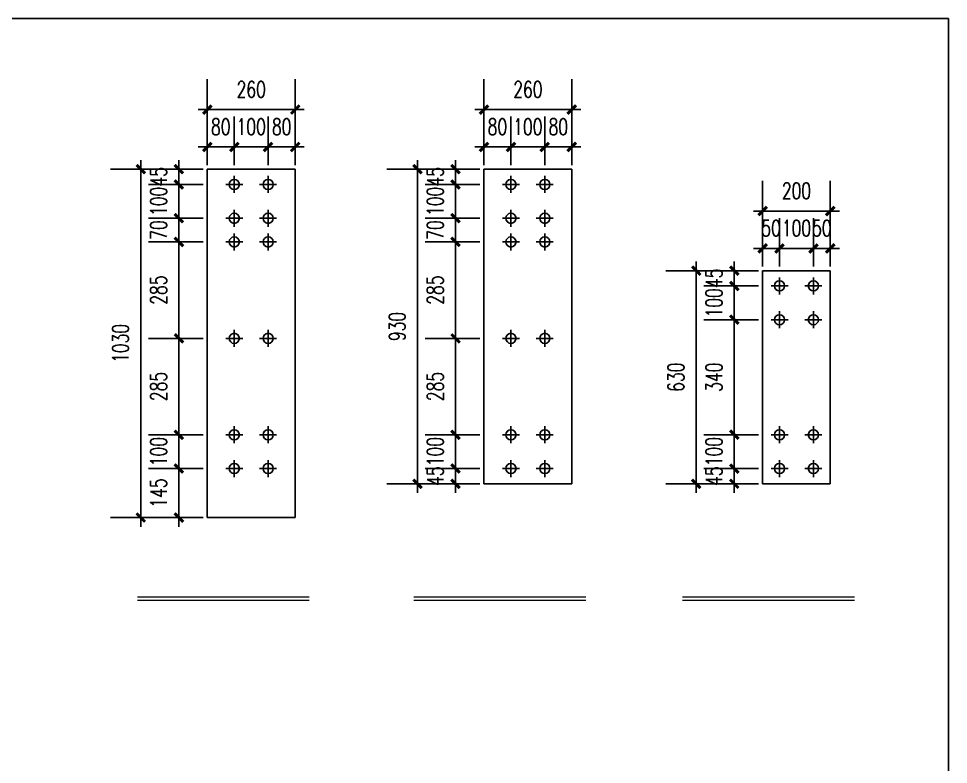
# Model space of a CAD drawing. Extents: x 424415 to 727970, y -73017 to 111783.
# Drawn here: x 668175 to 670925, y -24822 to -22617 of the extents above; entities that cross this region are included whole.
import ezdxf

# ---------------------------------------------------------------- set-up
doc = ezdxf.new("R2010")
doc.units = 0
doc.header["$LTSCALE"] = 1000
doc.header["$MEASUREMENT"] = 0
doc.styles.add('DIM_FONT', font='SIMPLEX', dxfattribs={"width": 0.7, "bigfont": 'GBCBIG'})
doc.dimstyles.new('WGH(1)', dxfattribs={"dimscale": 1.2, "dimtxt": 100, "dimasz": 0.5, "dimexe": 75, "dimexo": 75, "dimgap": 75, "dimtad": 1, "dimdec": 0, "dimzin": 0, "dimdsep": 46, "dimtxsty": 'DIM_FONT', "dimblk1": '_DIMX', "dimblk2": '_DIMX', "dimsah": 1, "dimcen": 0.09, "dimclrd": 3, "dimclre": 3, "dimclrt": 7, "dimadec": 0, "dimazin": 0, "dimtfac": 1, "dimtdec": 0, "dimtix": 1, "dimtmove": 2, "dimatfit": 3, "dimldrblk": '_DIMX', "dimfxl": 1, "dimtolj": 1, "dimtzin": 0, "dimarcsym": 0})

# ---------------------------------------------------------------- blocks, each defined once
blk = doc.blocks.new('_DIMX')
blk.add_line((-150, 0), (150, 0))
at = {"const_width": 50}
blk.add_lwpolyline([(-70, -70), (70, 70)], dxfattribs=at)
blk = doc.blocks.new('*D2033')
at = {"color": 3, "lineweight": -2}
for p, q in [((668721.2, -23947.4), (668559.3, -23947.4)), ((668649.3, -23947.2), (668649.3, -23947)), ((668649.3, -24092.4), (668649.3, -23947.4)), ((668721.2, -24092.4), (668559.3, -24092.4)), ((668649.3, -24092.6), (668649.3, -24092.7))]:
    blk.add_line(p, q, dxfattribs=at)
at = {"layer": 'Defpoints', "color": 0}
for p in [(668649.3, -23947.4), (668733.2, -23947.4), (668733.2, -24092.4)]:
    blk.add_point(p, dxfattribs=at)
at = {"color": 3, "lineweight": -2, "xscale": 0.18, "yscale": 0.18, "zscale": 0.18}
for p, rotation in [((668649.3, -23947.4), 270), ((668649.3, -24092.4), 90)]:
    blk.add_blockref('_DIMX', p, dxfattribs=dict(at, rotation=rotation))
at = {"color": 7, "insert": (668589.3, -24019.9), "char_height": 48, "attachment_point": 5, "rotation": 90, "style": 'DIM_FONT'}
blk.add_mtext('\\A1;145', dxfattribs=at)
blk = doc.blocks.new('*D2034')
at = {"color": 3, "lineweight": -2}
for p, q in [((668721.2, -23847.4), (668559.3, -23847.4)), ((668649.3, -23847.2), (668649.3, -23847)), ((668649.3, -23947.4), (668649.3, -23847.4)), ((668721.2, -23947.4), (668559.3, -23947.4)), ((668649.3, -23947.6), (668649.3, -23947.7))]:
    blk.add_line(p, q, dxfattribs=at)
at = {"layer": 'Defpoints', "color": 0}
for p in [(668649.3, -23847.4), (668733.2, -23847.4), (668733.2, -23947.4)]:
    blk.add_point(p, dxfattribs=at)
at = {"color": 3, "lineweight": -2, "xscale": 0.18, "yscale": 0.18, "zscale": 0.18}
for p, rotation in [((668649.3, -23847.4), 270), ((668649.3, -23947.4), 90)]:
    blk.add_blockref('_DIMX', p, dxfattribs=dict(at, rotation=rotation))
at = {"color": 7, "insert": (668589.3, -23897.4), "char_height": 48, "attachment_point": 5, "rotation": 90, "style": 'DIM_FONT'}
blk.add_mtext('\\A1;100', dxfattribs=at)
blk = doc.blocks.new('*D2035')
at = {"color": 3, "lineweight": -2}
for p, q in [((668721.2, -23562.4), (668559.3, -23562.4)), ((668649.3, -23847.2), (668649.3, -23562.6)), ((668721.2, -23847.4), (668559.3, -23847.4))]:
    blk.add_line(p, q, dxfattribs=at)
at = {"layer": 'Defpoints', "color": 0}
for p in [(668649.3, -23562.4), (668733.2, -23562.4), (668733.2, -23847.4)]:
    blk.add_point(p, dxfattribs=at)
at = {"color": 3, "lineweight": -2, "xscale": 0.18, "yscale": 0.18, "zscale": 0.18}
for p, rotation in [((668649.3, -23562.4), 90), ((668649.3, -23847.4), 270)]:
    blk.add_blockref('_DIMX', p, dxfattribs=dict(at, rotation=rotation))
at = {"color": 7, "insert": (668589.3, -23704.9), "char_height": 48, "attachment_point": 5, "rotation": 90, "style": 'DIM_FONT'}
blk.add_mtext('\\A1;285', dxfattribs=at)
blk = doc.blocks.new('*D2036')
at = {"color": 3, "lineweight": -2}
for p, q in [((668721.2, -23277.4), (668559.3, -23277.4)), ((668649.3, -23562.2), (668649.3, -23277.6)), ((668721.2, -23562.4), (668559.3, -23562.4))]:
    blk.add_line(p, q, dxfattribs=at)
at = {"layer": 'Defpoints', "color": 0}
for p in [(668649.3, -23277.4), (668733.2, -23277.4), (668733.2, -23562.4)]:
    blk.add_point(p, dxfattribs=at)
at = {"color": 3, "lineweight": -2, "xscale": 0.18, "yscale": 0.18, "zscale": 0.18}
for p, rotation in [((668649.3, -23277.4), 90), ((668649.3, -23562.4), 270)]:
    blk.add_blockref('_DIMX', p, dxfattribs=dict(at, rotation=rotation))
at = {"color": 7, "insert": (668589.3, -23419.9), "char_height": 48, "attachment_point": 5, "rotation": 90, "style": 'DIM_FONT'}
blk.add_mtext('\\A1;285', dxfattribs=at)
blk = doc.blocks.new('*D2037')
at = {"color": 3, "lineweight": -2}
for p, q in [((668721.2, -23207.4), (668559.3, -23207.4)), ((668649.3, -23207.2), (668649.3, -23207)), ((668649.3, -23277.4), (668649.3, -23207.4)), ((668721.2, -23277.4), (668559.3, -23277.4)), ((668649.3, -23277.6), (668649.3, -23277.7))]:
    blk.add_line(p, q, dxfattribs=at)
at = {"layer": 'Defpoints', "color": 0}
for p in [(668649.3, -23207.4), (668733.2, -23207.4), (668733.2, -23277.4)]:
    blk.add_point(p, dxfattribs=at)
at = {"color": 3, "lineweight": -2, "xscale": 0.18, "yscale": 0.18, "zscale": 0.18}
for p, rotation in [((668649.3, -23207.4), 270), ((668649.3, -23277.4), 90)]:
    blk.add_blockref('_DIMX', p, dxfattribs=dict(at, rotation=rotation))
at = {"color": 7, "insert": (668589.3, -23242.4), "char_height": 48, "attachment_point": 5, "rotation": 90, "style": 'DIM_FONT'}
blk.add_mtext('\\A1;70', dxfattribs=at)
blk = doc.blocks.new('*D2038')
at = {"color": 3, "lineweight": -2}
for p, q in [((668721.2, -23107.4), (668559.3, -23107.4)), ((668649.3, -23107.2), (668649.3, -23107)), ((668649.3, -23207.4), (668649.3, -23107.4)), ((668721.2, -23207.4), (668559.3, -23207.4)), ((668649.3, -23207.6), (668649.3, -23207.7))]:
    blk.add_line(p, q, dxfattribs=at)
at = {"layer": 'Defpoints', "color": 0}
for p in [(668649.3, -23107.4), (668733.2, -23107.4), (668733.2, -23207.4)]:
    blk.add_point(p, dxfattribs=at)
at = {"color": 3, "lineweight": -2, "xscale": 0.18, "yscale": 0.18, "zscale": 0.18}
for p, rotation in [((668649.3, -23107.4), 270), ((668649.3, -23207.4), 90)]:
    blk.add_blockref('_DIMX', p, dxfattribs=dict(at, rotation=rotation))
at = {"color": 7, "insert": (668589.3, -23157.4), "char_height": 48, "attachment_point": 5, "rotation": 90, "style": 'DIM_FONT'}
blk.add_mtext('\\A1;100', dxfattribs=at)
blk = doc.blocks.new('*D2039')
at = {"color": 3, "lineweight": -2}
for p, q in [((668721.2, -23062.4), (668559.3, -23062.4)), ((668649.3, -23062.2), (668649.3, -23062)), ((668649.3, -23107.4), (668649.3, -23062.4)), ((668721.2, -23107.4), (668559.3, -23107.4)), ((668649.3, -23107.6), (668649.3, -23107.7))]:
    blk.add_line(p, q, dxfattribs=at)
at = {"layer": 'Defpoints', "color": 0}
for p in [(668649.3, -23062.4), (668733.2, -23062.4), (668733.2, -23107.4)]:
    blk.add_point(p, dxfattribs=at)
at = {"color": 3, "lineweight": -2, "xscale": 0.18, "yscale": 0.18, "zscale": 0.18}
for p, rotation in [((668649.3, -23062.4), 270), ((668649.3, -23107.4), 90)]:
    blk.add_blockref('_DIMX', p, dxfattribs=dict(at, rotation=rotation))
at = {"color": 7, "insert": (668589.3, -23084.9), "char_height": 48, "attachment_point": 5, "rotation": 90, "style": 'DIM_FONT'}
blk.add_mtext('\\A1;45', dxfattribs=at)
blk = doc.blocks.new('*D2040')
at = {"color": 3, "lineweight": -2}
for p, q in [((668733.2, -23050.4), (668733.2, -22906.7)), ((668813.2, -23050.4), (668813.2, -22906.7)), ((668733, -22996.7), (668732.8, -22996.7)), ((668733.2, -22996.7), (668813.2, -22996.7)), ((668813.4, -22996.7), (668813.6, -22996.7))]:
    blk.add_line(p, q, dxfattribs=at)
at = {"layer": 'Defpoints', "color": 0}
for p in [(668813.2, -22996.7), (668733.2, -23062.4), (668813.2, -23062.4)]:
    blk.add_point(p, dxfattribs=at)
at = {"color": 3, "lineweight": -2, "xscale": 0.18, "yscale": 0.18, "zscale": 0.18}
blk.add_blockref('_DIMX', (668733.2, -22996.7), dxfattribs=at)
at = {"color": 3, "lineweight": -2, "xscale": 0.18, "yscale": 0.18, "zscale": 0.18, "rotation": 180}
blk.add_blockref('_DIMX', (668813.2, -22996.7), dxfattribs=at)
at = {"color": 7, "insert": (668773.2, -22936.7), "char_height": 48, "attachment_point": 5, "style": 'DIM_FONT'}
blk.add_mtext('\\A1;80', dxfattribs=at)
blk = doc.blocks.new('*D2041')
at = {"color": 3, "lineweight": -2}
for p, q in [((668813.2, -23050.4), (668813.2, -22906.7)), ((668913.2, -23050.4), (668913.2, -22906.7)), ((668813, -22996.7), (668812.8, -22996.7)), ((668813.2, -22996.7), (668913.2, -22996.7)), ((668913.4, -22996.7), (668913.6, -22996.7))]:
    blk.add_line(p, q, dxfattribs=at)
at = {"layer": 'Defpoints', "color": 0}
for p in [(668913.2, -22996.7), (668813.2, -23062.4), (668913.2, -23062.4)]:
    blk.add_point(p, dxfattribs=at)
at = {"color": 3, "lineweight": -2, "xscale": 0.18, "yscale": 0.18, "zscale": 0.18}
blk.add_blockref('_DIMX', (668813.2, -22996.7), dxfattribs=at)
at = {"color": 3, "lineweight": -2, "xscale": 0.18, "yscale": 0.18, "zscale": 0.18, "rotation": 180}
blk.add_blockref('_DIMX', (668913.2, -22996.7), dxfattribs=at)
at = {"color": 7, "insert": (668863.2, -22936.7), "char_height": 48, "attachment_point": 5, "style": 'DIM_FONT'}
blk.add_mtext('\\A1;100', dxfattribs=at)
blk = doc.blocks.new('*D2042')
at = {"color": 3, "lineweight": -2}
for p, q in [((668913.2, -23050.4), (668913.2, -22906.7)), ((668993.2, -23050.4), (668993.2, -22906.7)), ((668913, -22996.7), (668912.8, -22996.7)), ((668913.2, -22996.7), (668993.2, -22996.7)), ((668993.4, -22996.7), (668993.6, -22996.7))]:
    blk.add_line(p, q, dxfattribs=at)
at = {"layer": 'Defpoints', "color": 0}
for p in [(668993.2, -22996.7), (668913.2, -23062.4), (668993.2, -23062.4)]:
    blk.add_point(p, dxfattribs=at)
at = {"color": 3, "lineweight": -2, "xscale": 0.18, "yscale": 0.18, "zscale": 0.18}
blk.add_blockref('_DIMX', (668913.2, -22996.7), dxfattribs=at)
at = {"color": 3, "lineweight": -2, "xscale": 0.18, "yscale": 0.18, "zscale": 0.18, "rotation": 180}
blk.add_blockref('_DIMX', (668993.2, -22996.7), dxfattribs=at)
at = {"color": 7, "insert": (668953.2, -22936.7), "char_height": 48, "attachment_point": 5, "style": 'DIM_FONT'}
blk.add_mtext('\\A1;80', dxfattribs=at)
blk = doc.blocks.new('*D2043')
at = {"color": 3, "lineweight": -2}
for p, q in [((668721.2, -23062.4), (668446.7, -23062.4)), ((668536.7, -23062.6), (668536.7, -24092.2)), ((668721.2, -24092.4), (668446.7, -24092.4))]:
    blk.add_line(p, q, dxfattribs=at)
at = {"layer": 'Defpoints', "color": 0}
for p in [(668733.2, -23062.4), (668536.7, -24092.4), (668733.2, -24092.4)]:
    blk.add_point(p, dxfattribs=at)
at = {"color": 3, "lineweight": -2, "xscale": 0.18, "yscale": 0.18, "zscale": 0.18}
for p, rotation in [((668536.7, -23062.4), 90), ((668536.7, -24092.4), 270)]:
    blk.add_blockref('_DIMX', p, dxfattribs=dict(at, rotation=rotation))
at = {"color": 7, "insert": (668476.7, -23577.4), "char_height": 48, "attachment_point": 5, "rotation": 90, "style": 'DIM_FONT'}
blk.add_mtext('\\A1;1030', dxfattribs=at)
blk = doc.blocks.new('*D2044')
at = {"color": 3, "lineweight": -2}
for p, q in [((668733.2, -23050.4), (668733.2, -22796.3)), ((668993.2, -23050.4), (668993.2, -22796.3)), ((668733.4, -22886.3), (668993, -22886.3))]:
    blk.add_line(p, q, dxfattribs=at)
at = {"layer": 'Defpoints', "color": 0}
for p in [(668993.2, -22886.3), (668733.2, -23062.4), (668993.2, -23062.4)]:
    blk.add_point(p, dxfattribs=at)
at = {"color": 3, "lineweight": -2, "xscale": 0.18, "yscale": 0.18, "zscale": 0.18, "rotation": 180}
blk.add_blockref('_DIMX', (668733.2, -22886.3), dxfattribs=at)
at = {"color": 3, "lineweight": -2, "xscale": 0.18, "yscale": 0.18, "zscale": 0.18}
blk.add_blockref('_DIMX', (668993.2, -22886.3), dxfattribs=at)
at = {"color": 7, "insert": (668863.2, -22826.3), "char_height": 48, "attachment_point": 5, "style": 'DIM_FONT'}
blk.add_mtext('\\A1;260', dxfattribs=at)
blk = doc.blocks.new('*D2054')
at = {"color": 3, "lineweight": -2}
for p, q in [((669539.2, -23947.4), (669377.3, -23947.4)), ((669467.3, -23947.2), (669467.3, -23947)), ((669467.3, -23992.4), (669467.3, -23947.4)), ((669539.2, -23992.4), (669377.3, -23992.4)), ((669467.3, -23992.6), (669467.3, -23992.7))]:
    blk.add_line(p, q, dxfattribs=at)
at = {"layer": 'Defpoints', "color": 0}
for p in [(669467.3, -23947.4), (669551.2, -23947.4), (669551.2, -23992.4)]:
    blk.add_point(p, dxfattribs=at)
at = {"color": 3, "lineweight": -2, "xscale": 0.18, "yscale": 0.18, "zscale": 0.18}
for p, rotation in [((669467.3, -23947.4), 270), ((669467.3, -23992.4), 90)]:
    blk.add_blockref('_DIMX', p, dxfattribs=dict(at, rotation=rotation))
at = {"color": 7, "insert": (669407.3, -23969.9), "char_height": 48, "attachment_point": 5, "rotation": 90, "style": 'DIM_FONT'}
blk.add_mtext('\\A1;45', dxfattribs=at)
blk = doc.blocks.new('*D2047')
at = {"color": 3, "lineweight": -2}
for p, q in [((669539.2, -23847.4), (669377.3, -23847.4)), ((669467.3, -23847.2), (669467.3, -23847)), ((669467.3, -23947.4), (669467.3, -23847.4)), ((669539.2, -23947.4), (669377.3, -23947.4)), ((669467.3, -23947.6), (669467.3, -23947.7))]:
    blk.add_line(p, q, dxfattribs=at)
at = {"layer": 'Defpoints', "color": 0}
for p in [(669467.3, -23847.4), (669551.2, -23847.4), (669551.2, -23947.4)]:
    blk.add_point(p, dxfattribs=at)
at = {"color": 3, "lineweight": -2, "xscale": 0.18, "yscale": 0.18, "zscale": 0.18}
for p, rotation in [((669467.3, -23847.4), 270), ((669467.3, -23947.4), 90)]:
    blk.add_blockref('_DIMX', p, dxfattribs=dict(at, rotation=rotation))
at = {"color": 7, "insert": (669407.3, -23897.4), "char_height": 48, "attachment_point": 5, "rotation": 90, "style": 'DIM_FONT'}
blk.add_mtext('\\A1;100', dxfattribs=at)
blk = doc.blocks.new('*D2048')
at = {"color": 3, "lineweight": -2}
for p, q in [((669539.2, -23562.4), (669377.3, -23562.4)), ((669467.3, -23847.2), (669467.3, -23562.6)), ((669539.2, -23847.4), (669377.3, -23847.4))]:
    blk.add_line(p, q, dxfattribs=at)
at = {"layer": 'Defpoints', "color": 0}
for p in [(669467.3, -23562.4), (669551.2, -23562.4), (669551.2, -23847.4)]:
    blk.add_point(p, dxfattribs=at)
at = {"color": 3, "lineweight": -2, "xscale": 0.18, "yscale": 0.18, "zscale": 0.18}
for p, rotation in [((669467.3, -23562.4), 90), ((669467.3, -23847.4), 270)]:
    blk.add_blockref('_DIMX', p, dxfattribs=dict(at, rotation=rotation))
at = {"color": 7, "insert": (669407.3, -23704.9), "char_height": 48, "attachment_point": 5, "rotation": 90, "style": 'DIM_FONT'}
blk.add_mtext('\\A1;285', dxfattribs=at)
blk = doc.blocks.new('*D2049')
at = {"color": 3, "lineweight": -2}
for p, q in [((669539.2, -23277.4), (669377.3, -23277.4)), ((669467.3, -23562.2), (669467.3, -23277.6)), ((669539.2, -23562.4), (669377.3, -23562.4))]:
    blk.add_line(p, q, dxfattribs=at)
at = {"layer": 'Defpoints', "color": 0}
for p in [(669467.3, -23277.4), (669551.2, -23277.4), (669551.2, -23562.4)]:
    blk.add_point(p, dxfattribs=at)
at = {"color": 3, "lineweight": -2, "xscale": 0.18, "yscale": 0.18, "zscale": 0.18}
for p, rotation in [((669467.3, -23277.4), 90), ((669467.3, -23562.4), 270)]:
    blk.add_blockref('_DIMX', p, dxfattribs=dict(at, rotation=rotation))
at = {"color": 7, "insert": (669407.3, -23419.9), "char_height": 48, "attachment_point": 5, "rotation": 90, "style": 'DIM_FONT'}
blk.add_mtext('\\A1;285', dxfattribs=at)
blk = doc.blocks.new('*D2050')
at = {"color": 3, "lineweight": -2}
for p, q in [((669539.2, -23207.4), (669377.3, -23207.4)), ((669467.3, -23207.2), (669467.3, -23207)), ((669467.3, -23277.4), (669467.3, -23207.4)), ((669539.2, -23277.4), (669377.3, -23277.4)), ((669467.3, -23277.6), (669467.3, -23277.7))]:
    blk.add_line(p, q, dxfattribs=at)
at = {"layer": 'Defpoints', "color": 0}
for p in [(669467.3, -23207.4), (669551.2, -23207.4), (669551.2, -23277.4)]:
    blk.add_point(p, dxfattribs=at)
at = {"color": 3, "lineweight": -2, "xscale": 0.18, "yscale": 0.18, "zscale": 0.18}
for p, rotation in [((669467.3, -23207.4), 270), ((669467.3, -23277.4), 90)]:
    blk.add_blockref('_DIMX', p, dxfattribs=dict(at, rotation=rotation))
at = {"color": 7, "insert": (669407.3, -23242.4), "char_height": 48, "attachment_point": 5, "rotation": 90, "style": 'DIM_FONT'}
blk.add_mtext('\\A1;70', dxfattribs=at)
blk = doc.blocks.new('*D2051')
at = {"color": 3, "lineweight": -2}
for p, q in [((669539.2, -23107.4), (669377.3, -23107.4)), ((669467.3, -23107.2), (669467.3, -23107)), ((669467.3, -23207.4), (669467.3, -23107.4)), ((669539.2, -23207.4), (669377.3, -23207.4)), ((669467.3, -23207.6), (669467.3, -23207.7))]:
    blk.add_line(p, q, dxfattribs=at)
at = {"layer": 'Defpoints', "color": 0}
for p in [(669467.3, -23107.4), (669551.2, -23107.4), (669551.2, -23207.4)]:
    blk.add_point(p, dxfattribs=at)
at = {"color": 3, "lineweight": -2, "xscale": 0.18, "yscale": 0.18, "zscale": 0.18}
for p, rotation in [((669467.3, -23107.4), 270), ((669467.3, -23207.4), 90)]:
    blk.add_blockref('_DIMX', p, dxfattribs=dict(at, rotation=rotation))
at = {"color": 7, "insert": (669407.3, -23157.4), "char_height": 48, "attachment_point": 5, "rotation": 90, "style": 'DIM_FONT'}
blk.add_mtext('\\A1;100', dxfattribs=at)
blk = doc.blocks.new('*D2055')
at = {"color": 3, "lineweight": -2}
for p, q in [((669539.2, -23062.4), (669377.3, -23062.4)), ((669467.3, -23062.2), (669467.3, -23062)), ((669467.3, -23107.4), (669467.3, -23062.4)), ((669539.2, -23107.4), (669377.3, -23107.4)), ((669467.3, -23107.6), (669467.3, -23107.7))]:
    blk.add_line(p, q, dxfattribs=at)
at = {"layer": 'Defpoints', "color": 0}
for p in [(669467.3, -23062.4), (669551.2, -23062.4), (669551.2, -23107.4)]:
    blk.add_point(p, dxfattribs=at)
at = {"color": 3, "lineweight": -2, "xscale": 0.18, "yscale": 0.18, "zscale": 0.18}
for p, rotation in [((669467.3, -23062.4), 270), ((669467.3, -23107.4), 90)]:
    blk.add_blockref('_DIMX', p, dxfattribs=dict(at, rotation=rotation))
at = {"color": 7, "insert": (669407.3, -23084.9), "char_height": 48, "attachment_point": 5, "rotation": 90, "style": 'DIM_FONT'}
blk.add_mtext('\\A1;45', dxfattribs=at)
blk = doc.blocks.new('*D2052')
at = {"color": 3, "lineweight": -2}
for p, q in [((669551.2, -23050.4), (669551.2, -22906.7)), ((669631.2, -23050.4), (669631.2, -22906.7)), ((669551, -22996.7), (669550.8, -22996.7)), ((669551.2, -22996.7), (669631.2, -22996.7)), ((669631.4, -22996.7), (669631.6, -22996.7))]:
    blk.add_line(p, q, dxfattribs=at)
at = {"layer": 'Defpoints', "color": 0}
for p in [(669631.2, -22996.7), (669551.2, -23062.4), (669631.2, -23062.4)]:
    blk.add_point(p, dxfattribs=at)
at = {"color": 3, "lineweight": -2, "xscale": 0.18, "yscale": 0.18, "zscale": 0.18}
blk.add_blockref('_DIMX', (669551.2, -22996.7), dxfattribs=at)
at = {"color": 3, "lineweight": -2, "xscale": 0.18, "yscale": 0.18, "zscale": 0.18, "rotation": 180}
blk.add_blockref('_DIMX', (669631.2, -22996.7), dxfattribs=at)
at = {"color": 7, "insert": (669591.2, -22936.7), "char_height": 48, "attachment_point": 5, "style": 'DIM_FONT'}
blk.add_mtext('\\A1;80', dxfattribs=at)
blk = doc.blocks.new('*D2053')
at = {"color": 3, "lineweight": -2}
for p, q in [((669631.2, -23050.4), (669631.2, -22906.7)), ((669731.2, -23050.4), (669731.2, -22906.7)), ((669631, -22996.7), (669630.8, -22996.7)), ((669631.2, -22996.7), (669731.2, -22996.7)), ((669731.4, -22996.7), (669731.6, -22996.7))]:
    blk.add_line(p, q, dxfattribs=at)
at = {"layer": 'Defpoints', "color": 0}
for p in [(669731.2, -22996.7), (669631.2, -23062.4), (669731.2, -23062.4)]:
    blk.add_point(p, dxfattribs=at)
at = {"color": 3, "lineweight": -2, "xscale": 0.18, "yscale": 0.18, "zscale": 0.18}
blk.add_blockref('_DIMX', (669631.2, -22996.7), dxfattribs=at)
at = {"color": 3, "lineweight": -2, "xscale": 0.18, "yscale": 0.18, "zscale": 0.18, "rotation": 180}
blk.add_blockref('_DIMX', (669731.2, -22996.7), dxfattribs=at)
at = {"color": 7, "insert": (669681.2, -22936.7), "char_height": 48, "attachment_point": 5, "style": 'DIM_FONT'}
blk.add_mtext('\\A1;100', dxfattribs=at)
blk = doc.blocks.new('*D2056')
at = {"color": 3, "lineweight": -2}
for p, q in [((669731.2, -23050.4), (669731.2, -22906.7)), ((669811.2, -23050.4), (669811.2, -22906.7)), ((669731, -22996.7), (669730.8, -22996.7)), ((669731.2, -22996.7), (669811.2, -22996.7)), ((669811.4, -22996.7), (669811.6, -22996.7))]:
    blk.add_line(p, q, dxfattribs=at)
at = {"layer": 'Defpoints', "color": 0}
for p in [(669811.2, -22996.7), (669731.2, -23062.4), (669811.2, -23062.4)]:
    blk.add_point(p, dxfattribs=at)
at = {"color": 3, "lineweight": -2, "xscale": 0.18, "yscale": 0.18, "zscale": 0.18}
blk.add_blockref('_DIMX', (669731.2, -22996.7), dxfattribs=at)
at = {"color": 3, "lineweight": -2, "xscale": 0.18, "yscale": 0.18, "zscale": 0.18, "rotation": 180}
blk.add_blockref('_DIMX', (669811.2, -22996.7), dxfattribs=at)
at = {"color": 7, "insert": (669771.2, -22936.7), "char_height": 48, "attachment_point": 5, "style": 'DIM_FONT'}
blk.add_mtext('\\A1;80', dxfattribs=at)
blk = doc.blocks.new('*D2057')
at = {"color": 3, "lineweight": -2}
for p, q in [((669539.2, -23062.4), (669264.7, -23062.4)), ((669354.7, -23062.6), (669354.7, -23992.2)), ((669539.2, -23992.4), (669264.7, -23992.4))]:
    blk.add_line(p, q, dxfattribs=at)
at = {"layer": 'Defpoints', "color": 0}
for p in [(669551.2, -23062.4), (669354.7, -23992.4), (669551.2, -23992.4)]:
    blk.add_point(p, dxfattribs=at)
at = {"color": 3, "lineweight": -2, "xscale": 0.18, "yscale": 0.18, "zscale": 0.18}
for p, rotation in [((669354.7, -23062.4), 90), ((669354.7, -23992.4), 270)]:
    blk.add_blockref('_DIMX', p, dxfattribs=dict(at, rotation=rotation))
at = {"color": 7, "insert": (669294.7, -23527.4), "char_height": 48, "attachment_point": 5, "rotation": 90, "style": 'DIM_FONT'}
blk.add_mtext('\\A1;930', dxfattribs=at)
blk = doc.blocks.new('*D2058')
at = {"color": 3, "lineweight": -2}
for p, q in [((669551.2, -23050.4), (669551.2, -22796.3)), ((669811.2, -23050.4), (669811.2, -22796.3)), ((669551.4, -22886.3), (669811, -22886.3))]:
    blk.add_line(p, q, dxfattribs=at)
at = {"layer": 'Defpoints', "color": 0}
for p in [(669811.2, -22886.3), (669551.2, -23062.4), (669811.2, -23062.4)]:
    blk.add_point(p, dxfattribs=at)
at = {"color": 3, "lineweight": -2, "xscale": 0.18, "yscale": 0.18, "zscale": 0.18, "rotation": 180}
blk.add_blockref('_DIMX', (669551.2, -22886.3), dxfattribs=at)
at = {"color": 3, "lineweight": -2, "xscale": 0.18, "yscale": 0.18, "zscale": 0.18}
blk.add_blockref('_DIMX', (669811.2, -22886.3), dxfattribs=at)
at = {"color": 7, "insert": (669681.2, -22826.3), "char_height": 48, "attachment_point": 5, "style": 'DIM_FONT'}
blk.add_mtext('\\A1;260', dxfattribs=at)
blk = doc.blocks.new('*D2066')
at = {"color": 3, "lineweight": -2}
for p, q in [((670363.5, -23947.4), (670201.6, -23947.4)), ((670291.6, -23947.2), (670291.6, -23947)), ((670291.6, -23992.4), (670291.6, -23947.4)), ((670363.5, -23992.4), (670201.6, -23992.4)), ((670291.6, -23992.6), (670291.6, -23992.7))]:
    blk.add_line(p, q, dxfattribs=at)
at = {"layer": 'Defpoints', "color": 0}
for p in [(670291.6, -23947.4), (670375.5, -23947.4), (670375.5, -23992.4)]:
    blk.add_point(p, dxfattribs=at)
at = {"color": 3, "lineweight": -2, "xscale": 0.18, "yscale": 0.18, "zscale": 0.18}
for p, rotation in [((670291.6, -23947.4), 270), ((670291.6, -23992.4), 90)]:
    blk.add_blockref('_DIMX', p, dxfattribs=dict(at, rotation=rotation))
at = {"color": 7, "insert": (670231.6, -23969.9), "char_height": 48, "attachment_point": 5, "rotation": 90, "style": 'DIM_FONT'}
blk.add_mtext('\\A1;45', dxfattribs=at)
blk = doc.blocks.new('*D2059')
at = {"color": 3, "lineweight": -2}
for p, q in [((670363.5, -23847.4), (670201.6, -23847.4)), ((670291.6, -23847.2), (670291.6, -23847)), ((670291.6, -23947.4), (670291.6, -23847.4)), ((670363.5, -23947.4), (670201.6, -23947.4)), ((670291.6, -23947.6), (670291.6, -23947.7))]:
    blk.add_line(p, q, dxfattribs=at)
at = {"layer": 'Defpoints', "color": 0}
for p in [(670291.6, -23847.4), (670375.5, -23847.4), (670375.5, -23947.4)]:
    blk.add_point(p, dxfattribs=at)
at = {"color": 3, "lineweight": -2, "xscale": 0.18, "yscale": 0.18, "zscale": 0.18}
for p, rotation in [((670291.6, -23847.4), 270), ((670291.6, -23947.4), 90)]:
    blk.add_blockref('_DIMX', p, dxfattribs=dict(at, rotation=rotation))
at = {"color": 7, "insert": (670231.6, -23897.4), "char_height": 48, "attachment_point": 5, "rotation": 90, "style": 'DIM_FONT'}
blk.add_mtext('\\A1;100', dxfattribs=at)
blk = doc.blocks.new('*D2061')
at = {"color": 3, "lineweight": -2}
for p, q in [((670363.5, -23507.4), (670201.6, -23507.4)), ((670291.6, -23847.2), (670291.6, -23507.6)), ((670363.5, -23847.4), (670201.6, -23847.4))]:
    blk.add_line(p, q, dxfattribs=at)
at = {"layer": 'Defpoints', "color": 0}
for p in [(670291.6, -23507.4), (670375.5, -23507.4), (670375.5, -23847.4)]:
    blk.add_point(p, dxfattribs=at)
at = {"color": 3, "lineweight": -2, "xscale": 0.18, "yscale": 0.18, "zscale": 0.18}
for p, rotation in [((670291.6, -23507.4), 90), ((670291.6, -23847.4), 270)]:
    blk.add_blockref('_DIMX', p, dxfattribs=dict(at, rotation=rotation))
at = {"color": 7, "insert": (670231.6, -23677.4), "char_height": 48, "attachment_point": 5, "rotation": 90, "style": 'DIM_FONT'}
blk.add_mtext('\\A1;340', dxfattribs=at)
blk = doc.blocks.new('*D2063')
at = {"color": 3, "lineweight": -2}
for p, q in [((670363.5, -23407.4), (670201.6, -23407.4)), ((670291.6, -23407.2), (670291.6, -23407)), ((670291.6, -23507.4), (670291.6, -23407.4)), ((670363.5, -23507.4), (670201.6, -23507.4)), ((670291.6, -23507.6), (670291.6, -23507.7))]:
    blk.add_line(p, q, dxfattribs=at)
at = {"layer": 'Defpoints', "color": 0}
for p in [(670291.6, -23407.4), (670375.5, -23407.4), (670375.5, -23507.4)]:
    blk.add_point(p, dxfattribs=at)
at = {"color": 3, "lineweight": -2, "xscale": 0.18, "yscale": 0.18, "zscale": 0.18}
for p, rotation in [((670291.6, -23407.4), 270), ((670291.6, -23507.4), 90)]:
    blk.add_blockref('_DIMX', p, dxfattribs=dict(at, rotation=rotation))
at = {"color": 7, "insert": (670231.6, -23457.4), "char_height": 48, "attachment_point": 5, "rotation": 90, "style": 'DIM_FONT'}
blk.add_mtext('\\A1;100', dxfattribs=at)
blk = doc.blocks.new('*D2067')
at = {"color": 3, "lineweight": -2}
for p, q in [((670363.5, -23362.4), (670201.6, -23362.4)), ((670291.6, -23362.2), (670291.6, -23362)), ((670291.6, -23407.4), (670291.6, -23362.4)), ((670363.5, -23407.4), (670201.6, -23407.4)), ((670291.6, -23407.6), (670291.6, -23407.7))]:
    blk.add_line(p, q, dxfattribs=at)
at = {"layer": 'Defpoints', "color": 0}
for p in [(670291.6, -23362.4), (670375.5, -23362.4), (670375.5, -23407.4)]:
    blk.add_point(p, dxfattribs=at)
at = {"color": 3, "lineweight": -2, "xscale": 0.18, "yscale": 0.18, "zscale": 0.18}
for p, rotation in [((670291.6, -23362.4), 270), ((670291.6, -23407.4), 90)]:
    blk.add_blockref('_DIMX', p, dxfattribs=dict(at, rotation=rotation))
at = {"color": 7, "insert": (670231.6, -23384.9), "char_height": 48, "attachment_point": 5, "rotation": 90, "style": 'DIM_FONT'}
blk.add_mtext('\\A1;45', dxfattribs=at)
blk = doc.blocks.new('*D2064')
at = {"color": 3, "lineweight": -2}
for p, q in [((670375.5, -23350.4), (670375.5, -23206.7)), ((670425.5, -23350.4), (670425.5, -23206.7)), ((670375.4, -23296.7), (670375.2, -23296.7)), ((670375.5, -23296.7), (670425.5, -23296.7)), ((670425.7, -23296.7), (670425.9, -23296.7))]:
    blk.add_line(p, q, dxfattribs=at)
at = {"layer": 'Defpoints', "color": 0}
for p in [(670425.5, -23296.7), (670375.5, -23362.4), (670425.5, -23362.4)]:
    blk.add_point(p, dxfattribs=at)
at = {"color": 3, "lineweight": -2, "xscale": 0.18, "yscale": 0.18, "zscale": 0.18}
blk.add_blockref('_DIMX', (670375.5, -23296.7), dxfattribs=at)
at = {"color": 3, "lineweight": -2, "xscale": 0.18, "yscale": 0.18, "zscale": 0.18, "rotation": 180}
blk.add_blockref('_DIMX', (670425.5, -23296.7), dxfattribs=at)
at = {"color": 7, "insert": (670400.5, -23236.7), "char_height": 48, "attachment_point": 5, "style": 'DIM_FONT'}
blk.add_mtext('\\A1;50', dxfattribs=at)
blk = doc.blocks.new('*D2065')
at = {"color": 3, "lineweight": -2}
for p, q in [((670425.5, -23350.4), (670425.5, -23206.7)), ((670525.5, -23350.4), (670525.5, -23206.7)), ((670425.4, -23296.7), (670425.2, -23296.7)), ((670425.5, -23296.7), (670525.5, -23296.7)), ((670525.7, -23296.7), (670525.9, -23296.7))]:
    blk.add_line(p, q, dxfattribs=at)
at = {"layer": 'Defpoints', "color": 0}
for p in [(670525.5, -23296.7), (670425.5, -23362.4), (670525.5, -23362.4)]:
    blk.add_point(p, dxfattribs=at)
at = {"color": 3, "lineweight": -2, "xscale": 0.18, "yscale": 0.18, "zscale": 0.18}
blk.add_blockref('_DIMX', (670425.5, -23296.7), dxfattribs=at)
at = {"color": 3, "lineweight": -2, "xscale": 0.18, "yscale": 0.18, "zscale": 0.18, "rotation": 180}
blk.add_blockref('_DIMX', (670525.5, -23296.7), dxfattribs=at)
at = {"color": 7, "insert": (670475.5, -23236.7), "char_height": 48, "attachment_point": 5, "style": 'DIM_FONT'}
blk.add_mtext('\\A1;100', dxfattribs=at)
blk = doc.blocks.new('*D2068')
at = {"color": 3, "lineweight": -2}
for p, q in [((670525.5, -23350.4), (670525.5, -23206.7)), ((670575.5, -23350.4), (670575.5, -23206.7)), ((670525.4, -23296.7), (670525.2, -23296.7)), ((670525.5, -23296.7), (670575.5, -23296.7)), ((670575.7, -23296.7), (670575.9, -23296.7))]:
    blk.add_line(p, q, dxfattribs=at)
at = {"layer": 'Defpoints', "color": 0}
for p in [(670575.5, -23296.7), (670525.5, -23362.4), (670575.5, -23362.4)]:
    blk.add_point(p, dxfattribs=at)
at = {"color": 3, "lineweight": -2, "xscale": 0.18, "yscale": 0.18, "zscale": 0.18}
blk.add_blockref('_DIMX', (670525.5, -23296.7), dxfattribs=at)
at = {"color": 3, "lineweight": -2, "xscale": 0.18, "yscale": 0.18, "zscale": 0.18, "rotation": 180}
blk.add_blockref('_DIMX', (670575.5, -23296.7), dxfattribs=at)
at = {"color": 7, "insert": (670550.5, -23236.7), "char_height": 48, "attachment_point": 5, "style": 'DIM_FONT'}
blk.add_mtext('\\A1;50', dxfattribs=at)
blk = doc.blocks.new('*D2069')
at = {"color": 3, "lineweight": -2}
for p, q in [((670363.5, -23362.4), (670089, -23362.4)), ((670179, -23362.6), (670179, -23992.2)), ((670363.5, -23992.4), (670089, -23992.4))]:
    blk.add_line(p, q, dxfattribs=at)
at = {"layer": 'Defpoints', "color": 0}
for p in [(670375.5, -23362.4), (670179, -23992.4), (670375.5, -23992.4)]:
    blk.add_point(p, dxfattribs=at)
at = {"color": 3, "lineweight": -2, "xscale": 0.18, "yscale": 0.18, "zscale": 0.18}
for p, rotation in [((670179, -23362.4), 90), ((670179, -23992.4), 270)]:
    blk.add_blockref('_DIMX', p, dxfattribs=dict(at, rotation=rotation))
at = {"color": 7, "insert": (670119, -23677.4), "char_height": 48, "attachment_point": 5, "rotation": 90, "style": 'DIM_FONT'}
blk.add_mtext('\\A1;630', dxfattribs=at)
blk = doc.blocks.new('*D2070')
at = {"color": 3, "lineweight": -2}
for p, q in [((670375.5, -23350.4), (670375.5, -23096.3)), ((670575.5, -23350.4), (670575.5, -23096.3)), ((670375.7, -23186.3), (670575.4, -23186.3))]:
    blk.add_line(p, q, dxfattribs=at)
at = {"layer": 'Defpoints', "color": 0}
for p in [(670575.5, -23186.3), (670375.5, -23362.4), (670575.5, -23362.4)]:
    blk.add_point(p, dxfattribs=at)
at = {"color": 3, "lineweight": -2, "xscale": 0.18, "yscale": 0.18, "zscale": 0.18, "rotation": 180}
blk.add_blockref('_DIMX', (670375.5, -23186.3), dxfattribs=at)
at = {"color": 3, "lineweight": -2, "xscale": 0.18, "yscale": 0.18, "zscale": 0.18}
blk.add_blockref('_DIMX', (670575.5, -23186.3), dxfattribs=at)
at = {"color": 7, "insert": (670475.5, -23126.3), "char_height": 48, "attachment_point": 5, "style": 'DIM_FONT'}
blk.add_mtext('\\A1;200', dxfattribs=at)

msp = doc.modelspace()

# ---------------------------------------------------------------- linework, layer by layer
at = {"color": 0}
for p, q in [((668733.2, -23062.4), (668733.2, -24092.4)), ((668993.2, -23062.4), (668733.2, -23062.4)), ((668993.2, -24092.4), (668993.2, -23062.4)), ((669551.2, -23062.4), (669551.2, -23992.4)), ((669811.2, -23062.4), (669551.2, -23062.4)), ((669811.2, -23992.4), (669811.2, -23062.4)), ((670375.5, -23362.4), (670375.5, -23992.4)), ((670575.5, -23362.4), (670375.5, -23362.4)), ((670575.5, -23992.4), (670575.5, -23362.4)), ((669551.2, -23992.4), (669811.2, -23992.4)), ((670375.5, -23992.4), (670575.5, -23992.4)), ((668733.2, -24092.4), (668993.2, -24092.4))]:
    msp.add_line(p, q, dxfattribs=at)
for p, q in [((668813.2, -23082.4), (668813.2, -23132.4)), ((668913.2, -23082.4), (668913.2, -23132.4)), ((669631.2, -23082.4), (669631.2, -23132.4)), ((669731.2, -23082.4), (669731.2, -23132.4)), ((668788.2, -23107.4), (668838.2, -23107.4)), ((668888.2, -23107.4), (668938.2, -23107.4)), ((669606.2, -23107.4), (669656.2, -23107.4)), ((669706.2, -23107.4), (669756.2, -23107.4)), ((668813.2, -23182.4), (668813.2, -23232.4)), ((668913.2, -23182.4), (668913.2, -23232.4)), ((669631.2, -23182.4), (669631.2, -23232.4)), ((669731.2, -23182.4), (669731.2, -23232.4)), ((668788.2, -23207.4), (668838.2, -23207.4)), ((668888.2, -23207.4), (668938.2, -23207.4)), ((669606.2, -23207.4), (669656.2, -23207.4)), ((669706.2, -23207.4), (669756.2, -23207.4)), ((668813.2, -23252.4), (668813.2, -23302.4)), ((668913.2, -23252.4), (668913.2, -23302.4)), ((669631.2, -23252.4), (669631.2, -23302.4)), ((669731.2, -23252.4), (669731.2, -23302.4)), ((668788.2, -23277.4), (668838.2, -23277.4)), ((668888.2, -23277.4), (668938.2, -23277.4)), ((669606.2, -23277.4), (669656.2, -23277.4)), ((669706.2, -23277.4), (669756.2, -23277.4)), ((670425.5, -23382.4), (670425.5, -23432.4)), ((670525.5, -23382.4), (670525.5, -23432.4)), ((670400.5, -23407.4), (670450.5, -23407.4)), ((670500.5, -23407.4), (670550.5, -23407.4)), ((670425.5, -23482.4), (670425.5, -23532.4)), ((670525.5, -23482.4), (670525.5, -23532.4)), ((670400.5, -23507.4), (670450.5, -23507.4)), ((670500.5, -23507.4), (670550.5, -23507.4)), ((668813.2, -23537.4), (668813.2, -23587.4)), ((668913.2, -23537.4), (668913.2, -23587.4)), ((669631.2, -23537.4), (669631.2, -23587.4)), ((669731.2, -23537.4), (669731.2, -23587.4)), ((668788.2, -23562.4), (668838.2, -23562.4)), ((668888.2, -23562.4), (668938.2, -23562.4)), ((669606.2, -23562.4), (669656.2, -23562.4)), ((669706.2, -23562.4), (669756.2, -23562.4)), ((668813.2, -23822.4), (668813.2, -23872.4)), ((668913.2, -23822.4), (668913.2, -23872.4)), ((669631.2, -23822.4), (669631.2, -23872.4)), ((669731.2, -23822.4), (669731.2, -23872.4)), ((670425.5, -23822.4), (670425.5, -23872.4)), ((670525.5, -23822.4), (670525.5, -23872.4)), ((668788.2, -23847.4), (668838.2, -23847.4)), ((668888.2, -23847.4), (668938.2, -23847.4)), ((669606.2, -23847.4), (669656.2, -23847.4)), ((669706.2, -23847.4), (669756.2, -23847.4)), ((670400.5, -23847.4), (670450.5, -23847.4)), ((670500.5, -23847.4), (670550.5, -23847.4)), ((668813.2, -23922.4), (668813.2, -23972.4)), ((668913.2, -23922.4), (668913.2, -23972.4)), ((669631.2, -23922.4), (669631.2, -23972.4)), ((669731.2, -23922.4), (669731.2, -23972.4)), ((670425.5, -23922.4), (670425.5, -23972.4)), ((670525.5, -23922.4), (670525.5, -23972.4)), ((668788.2, -23947.4), (668838.2, -23947.4)), ((668888.2, -23947.4), (668938.2, -23947.4)), ((669606.2, -23947.4), (669656.2, -23947.4)), ((669706.2, -23947.4), (669756.2, -23947.4)), ((670400.5, -23947.4), (670450.5, -23947.4)), ((670500.5, -23947.4), (670550.5, -23947.4))]:
    msp.add_line(p, q)
at = {"lineweight": 15}
for p, q in [((668526.5, -24326.3), (669035, -24326.3)), ((669344.5, -24326.3), (669853, -24326.3)), ((670138.8, -24326.3), (670647.3, -24326.3)), ((668526.5, -24336.3), (669035, -24336.3)), ((669344.5, -24336.3), (669853, -24336.3)), ((670138.8, -24336.3), (670647.3, -24336.3))]:
    msp.add_line(p, q, dxfattribs=at)
msp.add_lwpolyline([(664984.7, -22617.1), (670924.7, -22617.1), (670924.7, -26817.1), (664984.7, -26817.1)], close=True)
for centre in [(668813.2, -23107.4), (668913.2, -23107.4), (669631.2, -23107.4), (669731.2, -23107.4), (668813.2, -23207.4), (668913.2, -23207.4), (669631.2, -23207.4), (669731.2, -23207.4), (668813.2, -23277.4), (668913.2, -23277.4), (669631.2, -23277.4), (669731.2, -23277.4), (670425.5, -23407.4), (670525.5, -23407.4), (670425.5, -23507.4), (670525.5, -23507.4), (668813.2, -23562.4), (668913.2, -23562.4), (669631.2, -23562.4), (669731.2, -23562.4), (668813.2, -23847.4), (668913.2, -23847.4), (669631.2, -23847.4), (669731.2, -23847.4), (670425.5, -23847.4), (670525.5, -23847.4), (668813.2, -23947.4), (668913.2, -23947.4), (669631.2, -23947.4), (669731.2, -23947.4), (670425.5, -23947.4), (670525.5, -23947.4)]:
    msp.add_circle(centre, 15)

# ---------------------------------------------------------------- dimensions: what is measured, and where the dimension line sits
at = {"color": 1}
for p1, p2, distance, picture, middle in [((668733.2, -23062.4), (668993.2, -23062.4), 176.1, '*D2044', (668863.2, -22826.3)), ((669551.2, -23062.4), (669811.2, -23062.4), 176.1, '*D2058', (669681.2, -22826.3)), ((668733.2, -23062.4), (668733.2, -24092.4), -196.5, '*D2043', (668476.7, -23577.4)), ((669551.2, -23062.4), (669551.2, -23992.4), -196.5, '*D2057', (669294.7, -23527.4)), ((670375.5, -23362.4), (670575.5, -23362.4), 176.1, '*D2070', (670475.5, -23126.3)), ((670375.5, -23362.4), (670375.5, -23992.4), -196.5, '*D2069', (670119, -23677.4))]:
    dim = msp.add_aligned_dim(p1=p1, p2=p2, distance=distance, dimstyle='WGH(1)', override={"dimtxt": 40, "dimasz": 0.15, "dimexo": 10, "dimgap": 30}, dxfattribs=at)
    dim.commit()
    dim.dimension.update_dxf_attribs({"geometry": picture, "text_midpoint": middle})
for base, p1, p2, picture, middle in [((668813.2, -22996.7), (668733.2, -23062.4), (668813.2, -23062.4), '*D2040', (668773.2, -22936.7)), ((668913.2, -22996.7), (668813.2, -23062.4), (668913.2, -23062.4), '*D2041', (668863.2, -22936.7)), ((668993.2, -22996.7), (668913.2, -23062.4), (668993.2, -23062.4), '*D2042', (668953.2, -22936.7)), ((669631.2, -22996.7), (669551.2, -23062.4), (669631.2, -23062.4), '*D2052', (669591.2, -22936.7)), ((669731.2, -22996.7), (669631.2, -23062.4), (669731.2, -23062.4), '*D2053', (669681.2, -22936.7)), ((669811.2, -22996.7), (669731.2, -23062.4), (669811.2, -23062.4), '*D2056', (669771.2, -22936.7)), ((670425.5, -23296.7), (670375.5, -23362.4), (670425.5, -23362.4), '*D2064', (670400.5, -23236.7)), ((670525.5, -23296.7), (670425.5, -23362.4), (670525.5, -23362.4), '*D2065', (670475.5, -23236.7)), ((670575.5, -23296.7), (670525.5, -23362.4), (670575.5, -23362.4), '*D2068', (670550.5, -23236.7))]:
    dim = msp.add_linear_dim(base=base, p1=p1, p2=p2, dimstyle='WGH(1)', override={"dimtxt": 40, "dimasz": 0.15, "dimexo": 10, "dimgap": 30}, dxfattribs=at)
    dim.commit()
    dim.dimension.update_dxf_attribs({"geometry": picture, "text_midpoint": middle})
for base, p1, p2, picture, middle in [((668649.3, -23062.4), (668733.2, -23107.4), (668733.2, -23062.4), '*D2039', (668589.3, -23084.9)), ((669467.3, -23062.4), (669551.2, -23107.4), (669551.2, -23062.4), '*D2055', (669407.3, -23084.9)), ((668649.3, -23107.4), (668733.2, -23207.4), (668733.2, -23107.4), '*D2038', (668589.3, -23157.4)), ((669467.3, -23107.4), (669551.2, -23207.4), (669551.2, -23107.4), '*D2051', (669407.3, -23157.4)), ((668649.3, -23207.4), (668733.2, -23277.4), (668733.2, -23207.4), '*D2037', (668589.3, -23242.4)), ((669467.3, -23207.4), (669551.2, -23277.4), (669551.2, -23207.4), '*D2050', (669407.3, -23242.4)), ((668649.3, -23277.4), (668733.2, -23562.4), (668733.2, -23277.4), '*D2036', (668589.3, -23419.9)), ((669467.3, -23277.4), (669551.2, -23562.4), (669551.2, -23277.4), '*D2049', (669407.3, -23419.9)), ((670291.6, -23362.4), (670375.5, -23407.4), (670375.5, -23362.4), '*D2067', (670231.6, -23384.9)), ((670291.6, -23407.4), (670375.5, -23507.4), (670375.5, -23407.4), '*D2063', (670231.6, -23457.4)), ((670291.6, -23507.4), (670375.5, -23847.4), (670375.5, -23507.4), '*D2061', (670231.6, -23677.4)), ((668649.3, -23562.4), (668733.2, -23847.4), (668733.2, -23562.4), '*D2035', (668589.3, -23704.9)), ((669467.3, -23562.4), (669551.2, -23847.4), (669551.2, -23562.4), '*D2048', (669407.3, -23704.9)), ((668649.3, -23847.4), (668733.2, -23947.4), (668733.2, -23847.4), '*D2034', (668589.3, -23897.4)), ((669467.3, -23847.4), (669551.2, -23947.4), (669551.2, -23847.4), '*D2047', (669407.3, -23897.4)), ((670291.6, -23847.4), (670375.5, -23947.4), (670375.5, -23847.4), '*D2059', (670231.6, -23897.4)), ((668649.3, -23947.4), (668733.2, -24092.4), (668733.2, -23947.4), '*D2033', (668589.3, -24019.9)), ((669467.3, -23947.4), (669551.2, -23992.4), (669551.2, -23947.4), '*D2054', (669407.3, -23969.9)), ((670291.6, -23947.4), (670375.5, -23992.4), (670375.5, -23947.4), '*D2066', (670231.6, -23969.9))]:
    dim = msp.add_linear_dim(base=base, p1=p1, p2=p2, angle=90, dimstyle='WGH(1)', override={"dimtxt": 40, "dimasz": 0.15, "dimexo": 10, "dimgap": 30}, dxfattribs=at)
    dim.commit()
    dim.dimension.update_dxf_attribs({"geometry": picture, "text_midpoint": middle})

doc.saveas('drawing.dxf')
